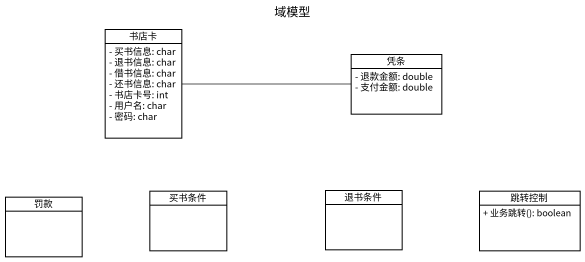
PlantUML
@startuml
title 域模型
hide circle
hide empty members
skinparam classAttributeIconSize 0
class 书店卡 {
  - 买书信息: char
  - 退书信息: char
  - 借书信息: char
  - 还书信息: char
  - 书店卡号: int
  - 用户名: char
  - 密码: char
}
class 凭条 {
  - 退款金额: double
  - 支付金额: double
}
class 罚款
class 买书条件
class 退书条件
class 跳转控制 {
  + 业务跳转(): boolean
}
书店卡 -right- 凭条
@enduml
